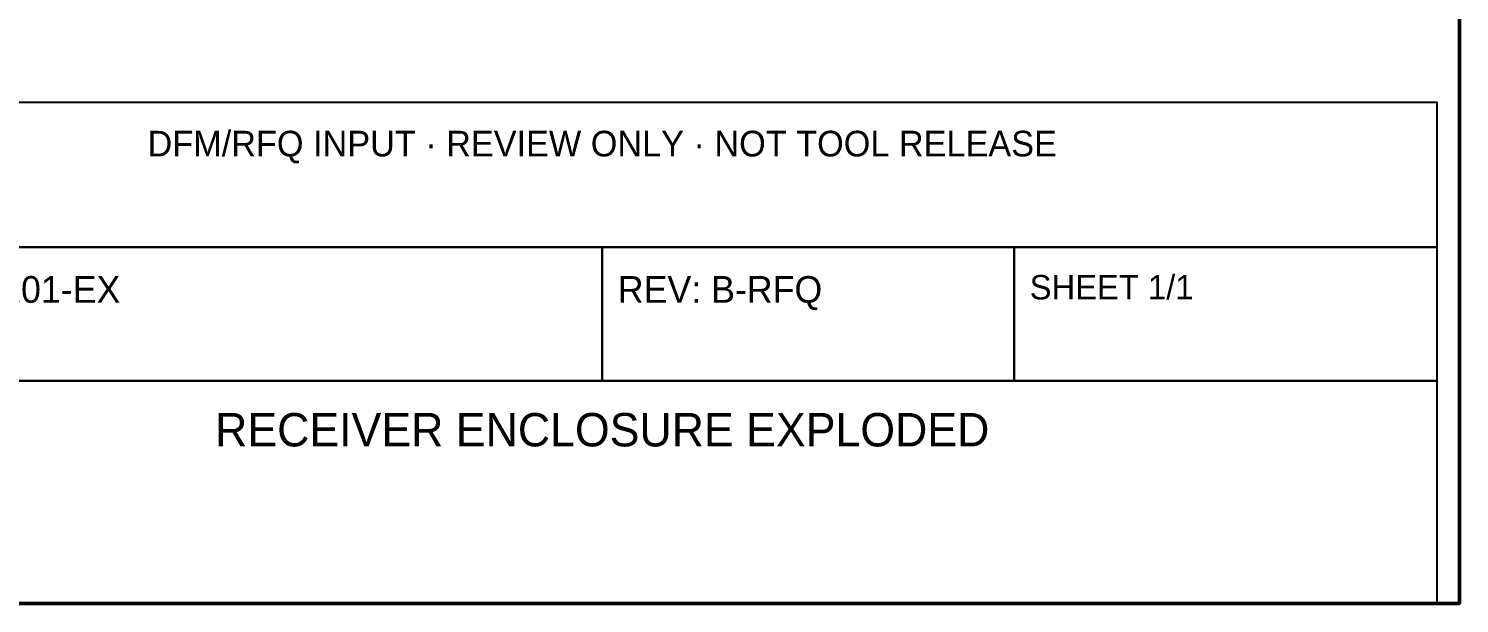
# Model space of a CAD drawing. Header units: millimetres. Extents: x 10 to 410, y 10 to 287.
# Drawn here: x 281.5 to 410, y 10 to 61.6 of the extents above; entities that cross this region are included whole.
import ezdxf
from ezdxf.enums import TextEntityAlignment as Align

# ---------------------------------------------------------------- set-up
doc = ezdxf.new("R2010")
doc.units = ezdxf.units.MM
doc.layers.add('BORDER', color=7, linetype='CONTINUOUS', lineweight=50)
doc.layers.add('TITLE_BLOCK', color=7, linetype='CONTINUOUS', lineweight=25)

msp = doc.modelspace()

# ---------------------------------------------------------------- linework, layer by layer
at = {"layer": 'BORDER'}
msp.add_lwpolyline([(10, 10), (410, 10), (410, 287), (10, 287)], close=True, dxfattribs=at)
at = {"layer": 'TITLE_BLOCK'}
for points in [[(258, 42), (408, 42), (408, 55), (258, 55)], [(258, 30), (333, 30), (333, 42), (258, 42)], [(333, 30), (370, 30), (370, 42), (333, 42)], [(370, 30), (408, 30), (408, 42), (370, 42)], [(258, 10), (408, 10), (408, 30), (258, 30)]]:
    msp.add_lwpolyline(points, close=True, dxfattribs=at)

# ---------------------------------------------------------------- texts
for s, height, p in [('DFM/RFQ INPUT · REVIEW ONLY · NOT TOOL RELEASE', 2.3, (333, 51.3)), ('RECEIVER ENCLOSURE EXPLODED', 3, (333, 25.6))]:
    msp.add_text(s, height=height, dxfattribs=at).set_placement(p, align=Align.MIDDLE_CENTER)
for s, height, p in [('DWG: MW-A-101-EX', 2.4, (259.4, 38.2)), ('REV: B-RFQ', 2.4, (334.4, 38.2)), ('SHEET 1/1', 2.2, (371.4, 38.4))]:
    msp.add_text(s, height=height, dxfattribs=at).set_placement(p, align=Align.MIDDLE_LEFT)

doc.saveas('drawing.dxf')
